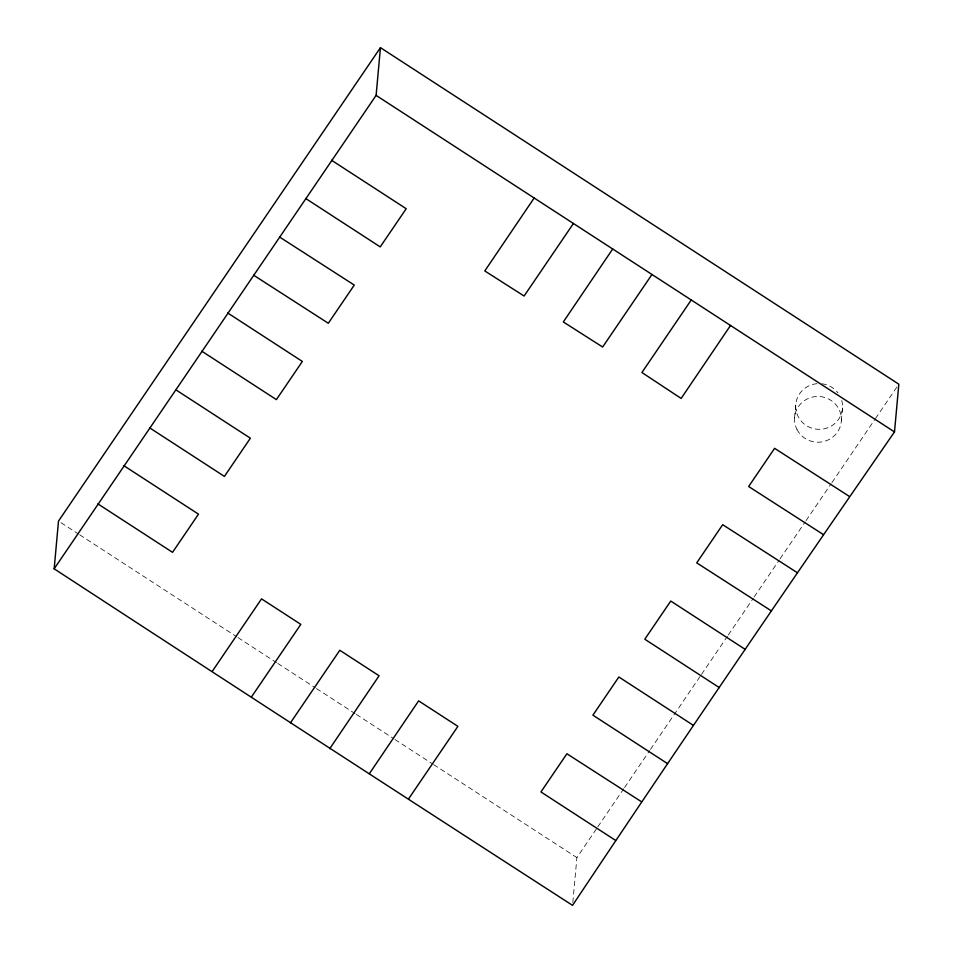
<?xml version="1.0" encoding="UTF-8"?>
<svg xmlns="http://www.w3.org/2000/svg" width="953" height="953" viewBox="0 0 953 953"><rect width="100%" height="100%" fill="white"/><g stroke="black" fill="none" stroke-linecap="round" stroke-linejoin="round"><path stroke-width="0.71" stroke-dasharray="4.76 3.57" d="M572.813 902.455L576.899 857.617L596.959 828.097M794.552 417.843L795.731 404.977M841.356 420.821L842.523 407.955M597.793 826.87L623.727 788.75M624.56 787.523L649.648 750.63M650.482 749.403L700.658 675.617M701.491 674.39L727.413 636.27M728.247 635.043L753.335 598.15M754.168 596.923L779.256 560.03M780.09 558.803L805.178 521.91M806.024 520.683L831.099 483.79M831.945 482.563L874.592 419.844M875.426 418.617L897.166 386.644M61.004 522.697L78.444 534.014M79.695 534.824L236.701 636.759M237.952 637.569L276.573 662.645M277.823 663.455L315.205 687.721M316.456 688.531L355.088 713.606M356.327 714.416L393.708 738.694M394.959 739.504L432.34 763.77M433.591 764.58L576.899 857.617M841.737 400.51A23.444 22.86 5.2 0 1 822.832 429.053A23.444 22.86 5.2 0 1 795.719 407.479A23.444 22.86 5.2 0 1 820.545 383.654M821.867 383.773A23.444 22.86 5.2 0 1 837.997 392.97M796.982 429.458A23.444 22.86 5.2 0 0 837.508 432.031A23.444 22.86 5.2 0 0 819.377 396.519A23.444 22.86 5.2 0 0 796.982 429.458"/><path stroke-width="1.43" d="M54.166 568.81L58.502 521.077L380.45 47.65L898.834 384.19L894.498 431.923C785.927 588.871 678.345 746.533 572.55 905.35C399.438 793.635 226.719 681.383 54.166 568.81L376.101 95.383L380.45 47.65M534.156 197.998L484.791 270.95L524.102 296.026L573.432 223.49M612.696 248.983L563.33 321.947L602.641 347.023L651.971 274.476M329.714 748.736L379.08 675.772L339.804 650.28L290.474 722.815M369.264 773.824L418.629 700.86L457.905 726.353L408.575 798.9M730.51 325.473L681.145 398.425L641.917 372.516L691.247 299.981M212.209 671.424L261.539 598.877L300.814 624.37L251.485 696.917M849.266 496.358L774.61 448.327L748.653 486.506L823.309 534.538M279.622 237.047L354.278 285.078L328.308 323.258L253.653 275.226M797.339 572.717L722.684 524.686L696.726 562.866L771.382 610.897M641.56 801.795L566.904 753.763L540.947 791.943L615.555 840.391M376.101 95.383L894.498 431.923M331.584 160.271L406.204 208.719L380.235 246.898L305.615 198.45M227.731 312.989L302.351 361.437L276.382 399.617L201.762 351.169M745.377 649.493L670.757 601.045L644.8 639.225L719.408 687.673M693.486 725.436L618.866 676.987L592.909 715.167L667.529 763.615M175.769 389.765L250.377 438.213L224.42 476.393L149.8 427.945M123.878 465.707L198.498 514.155L172.529 552.335L97.909 503.887"/></g></svg>
